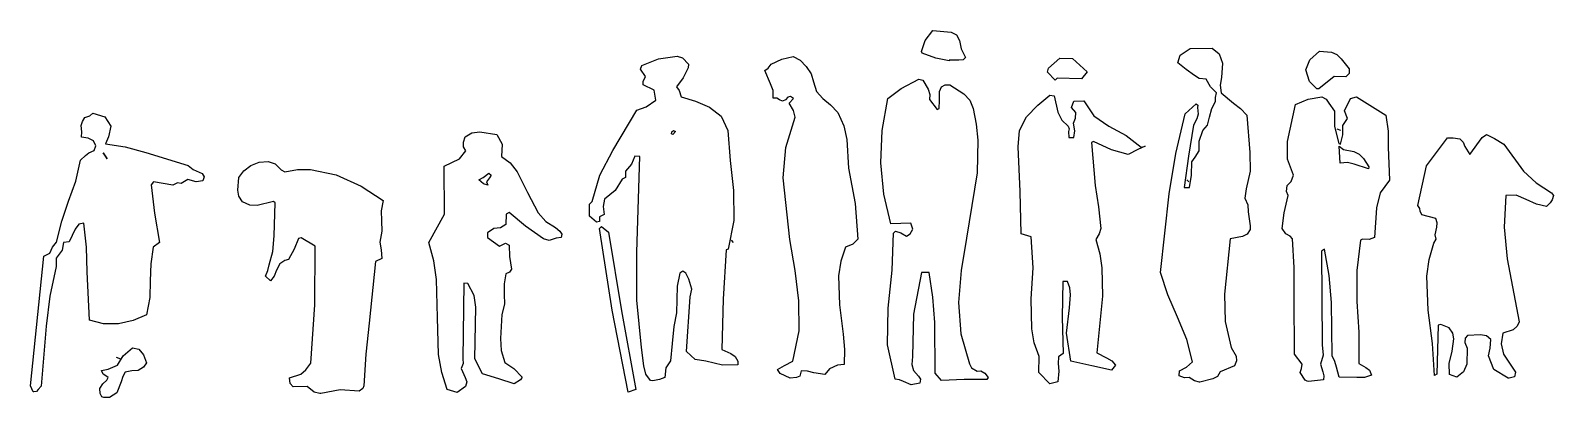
# Model space of a CAD drawing. Header units: metres. Extents: x 27.39 to 36.02, y 52.94 to 55.02.
import ezdxf

# ---------------------------------------------------------------- set-up
doc = ezdxf.new("R2010")
doc.units = ezdxf.units.M
doc.header["$MEASUREMENT"] = 0
doc.layers.add('PIBITOS', color=8, linetype='Continuous')

msp = doc.modelspace()

# ---------------------------------------------------------------- linework, layer by layer
at = {"layer": 'PIBITOS', "linetype": 'Continuous'}
for points in [[(32.5967, 54.8452), (32.5209, 54.8603), (32.4433, 54.8889), (32.439, 54.8979), (32.4605, 54.9601), (32.5043, 55.0173), (32.607, 55.0083), (32.638, 54.992), (32.6552, 54.9603), (32.6653, 54.9131), (32.6888, 54.8633), (32.6751, 54.8502), (32.6504, 54.8485), (32.5968, 54.8497), (32.5967, 54.8452)], [(30.9055, 53.0345), (30.8794, 53.0708), (30.867, 53.1181), (30.8537, 53.2213), (30.8283, 53.4904), (30.8275, 53.7611), (30.844, 54.3044), (30.8172, 54.305), (30.7983, 54.2607), (30.7639, 54.2212), (30.7631, 54.1854), (30.7449, 54.1746), (30.7055, 54.1106), (30.644, 54.0627), (30.6364, 54.0204), (30.6421, 53.9755), (30.6172, 53.9626), (30.6166, 53.9358), (30.5986, 53.9317), (30.5591, 53.9662), (30.5606, 54.0333), (30.5743, 54.0486), (30.6179, 54.1976), (30.6926, 54.3369), (30.8274, 54.5666), (30.8815, 54.5855), (30.9361, 54.6224), (30.9261, 54.6785), (30.8641, 54.709), (30.8646, 54.7291), (30.8764, 54.7557), (30.8482, 54.7988), (30.8554, 54.8188), (30.9502, 54.857), (31.0557, 54.8725), (31.0868, 54.8629), (31.1196, 54.8264), (31.1191, 54.8063), (31.091, 54.7487), (31.0518, 54.6981), (31.067, 54.6776), (31.0797, 54.6416), (31.1597, 54.6174), (31.2395, 54.5821), (31.3055, 54.5314), (31.3439, 54.45), (31.3559, 54.2819), (31.3745, 54.1115), (31.3775, 53.9414), (31.3448, 53.7788), (31.3335, 53.7745), (31.3161, 53.4952), (31.3099, 53.2112), (31.3608, 53.1877), (31.3851, 53.1715), (31.4001, 53.1444), (31.3997, 53.1242), (31.3124, 53.1217), (31.2189, 53.1439), (31.1587, 53.1542), (31.1083, 53.2), (31.1307, 53.5083), (31.1384, 53.5529), (31.1218, 53.6092), (31.1046, 53.6431), (31.0892, 53.6546), (31.0711, 53.6439), (31.056, 53.5703), (31.0543, 53.4943), (31.0527, 53.4183), (31.0375, 53.3403), (31.0287, 53.2443), (31.0176, 53.1461), (30.9921, 53.1064), (30.9864, 53.0528), (30.957, 53.04), (30.9189, 53.0342), (30.9055, 53.0345)], [(31.6956, 53.0483), (31.6402, 53.0742), (31.6251, 53.0969), (31.6636, 53.1206), (31.7111, 53.1442), (31.7462, 53.3157), (31.7455, 53.4858), (31.7247, 53.6585), (31.695, 53.8337), (31.6558, 54.1836), (31.6708, 54.3555), (31.7238, 54.5266), (31.7156, 54.5649), (31.6897, 54.6057), (31.7149, 54.632), (31.6972, 54.6436), (31.6837, 54.6394), (31.67, 54.624), (31.6519, 54.6177), (31.6364, 54.6248), (31.621, 54.6341), (31.6008, 54.6345), (31.5995, 54.6771), (31.5847, 54.7154), (31.5528, 54.79), (31.571, 54.803), (31.5894, 54.8272), (31.6482, 54.855), (31.7134, 54.8692), (31.7532, 54.8482), (31.786, 54.8139), (31.8142, 54.7708), (31.8288, 54.7257), (31.8455, 54.6716), (31.8805, 54.6328), (31.9244, 54.5961), (31.966, 54.5526), (32.0001, 54.478), (32.0163, 54.3994), (32.0261, 54.2381), (32.0642, 54.0381), (32.0799, 53.8364), (32.0502, 53.8079), (32.0096, 53.7909), (31.9832, 53.711), (31.9702, 53.6285), (31.9755, 53.4628), (31.9964, 53.2968), (32.0035, 53.2116), (32.0016, 53.1266), (31.9635, 53.123), (31.9183, 53.1016), (31.8929, 53.0686), (31.8305, 53.0789), (31.7949, 53.0886), (31.7591, 53.0894), (31.7518, 53.0605), (31.7315, 53.052), (31.6956, 53.0483)], [(33.1961, 54.7358), (33.1524, 54.7815), (33.1596, 54.8037), (33.2235, 54.8605), (33.2951, 54.8589), (33.3784, 54.7832), (33.3462, 54.7436), (33.2076, 54.7467), (33.1961, 54.7358)], [(34.0131, 53.0262), (33.9864, 53.0335), (33.9555, 53.0521), (33.9286, 53.0505), (33.8998, 53.0623), (33.9004, 53.0891), (33.9411, 53.1106), (33.9753, 53.1412), (33.9423, 53.2672), (33.8892, 53.3937), (33.8338, 53.5202), (33.7941, 53.6464), (33.842, 54.0928), (33.8806, 54.3202), (33.9325, 54.545), (33.9942, 54.6018), (34.0052, 54.5948), (34.0027, 54.5815), (34.0063, 54.5434), (33.999, 54.5167), (33.9803, 54.4813), (33.9518, 54.3052), (33.9278, 54.1289), (33.9569, 54.1283), (33.9696, 54.1974), (33.9713, 54.2734), (33.9897, 54.2998), (34.0129, 54.3351), (34.0119, 54.3911), (34.0333, 54.451), (34.0586, 54.4818), (34.0708, 54.5263), (34.0831, 54.5752), (34.1041, 54.615), (34.1046, 54.6374), (34.1097, 54.6641), (34.0768, 54.6984), (34.0509, 54.7415), (34.013, 54.7446), (33.9865, 54.7631), (33.938, 54.7955), (33.8919, 54.8345), (33.904, 54.8768), (33.9608, 54.9158), (34.0862, 54.9175), (34.1257, 54.8853), (34.1447, 54.8312), (34.1384, 54.7508), (34.1308, 54.7084), (34.1365, 54.6635), (34.2068, 54.6061), (34.2464, 54.5761), (34.2814, 54.5373), (34.2991, 54.3266), (34.3012, 54.2214), (34.2789, 54.1212), (34.271, 54.0677), (34.288, 54.0292), (34.2894, 53.9912), (34.3011, 53.9104), (34.3006, 53.8902), (34.2844, 53.8638), (34.2573, 53.8509), (34.1876, 53.8368), (34.1561, 53.5243), (34.1594, 53.3698), (34.1941, 53.2214), (34.2222, 53.1738), (34.2238, 53.1469), (34.212, 53.1181), (34.1307, 53.084), (34.1167, 53.0575), (34.0895, 53.0447), (34.0153, 53.0262), (34.0131, 53.0262)], [(34.6785, 54.6874), (34.6369, 54.7286), (34.6159, 54.7939), (34.6396, 54.8516), (34.6943, 54.8996), (34.7613, 54.8936), (34.7924, 54.8818), (34.8165, 54.8566), (34.8622, 54.7997), (34.8616, 54.7728), (34.8433, 54.7553), (34.7762, 54.7568), (34.6897, 54.6871), (34.6785, 54.6874)], [(32.3816, 53.0108), (32.3373, 53.0297), (32.3151, 53.0391), (32.2906, 53.0419), (32.2479, 53.2375), (32.2503, 53.4455), (32.2729, 53.6598), (32.282, 53.8699), (32.2935, 53.8809), (32.3223, 53.8713), (32.3555, 53.8527), (32.3759, 53.8656), (32.3899, 53.8922), (32.3795, 53.926), (32.3235, 53.925), (32.2653, 53.9218), (32.2265, 54.0904), (32.2103, 54.2675), (32.2166, 54.4509), (32.2496, 54.6314), (32.3247, 54.6879), (32.4243, 54.7416), (32.4466, 54.7367), (32.4768, 54.6845), (32.4873, 54.6552), (32.4844, 54.6262), (32.5279, 54.5693), (32.5393, 54.5758), (32.5425, 54.6204), (32.5414, 54.6719), (32.5532, 54.6985), (32.5735, 54.7092), (32.6004, 54.7087), (32.6798, 54.6577), (32.7126, 54.6234), (32.7317, 54.576), (32.7498, 54.4861), (32.759, 54.3964), (32.7549, 54.2108), (32.6953, 53.8407), (32.6644, 53.6579), (32.6492, 53.477), (32.6632, 53.2999), (32.7109, 53.1288), (32.7238, 53.1062), (32.7548, 53.0876), (32.7749, 53.0894), (32.7993, 53.0777), (32.8166, 53.0527), (32.8097, 53.0416), (32.6821, 53.04), (32.5522, 53.0361), (32.5174, 53.0772), (32.5147, 53.3636), (32.5045, 53.507), (32.4829, 53.6462), (32.4404, 53.6472), (32.395, 53.411), (32.3897, 53.1717), (32.3842, 53.1249), (32.3946, 53.0911), (32.423, 53.0591), (32.4338, 53.0432), (32.4311, 53.0209), (32.3816, 53.0108)], [(33.1671, 53.0158), (33.1036, 53.0799), (33.1056, 53.1716), (33.0783, 53.2482), (33.0643, 53.3269), (33.0614, 53.497), (33.072, 53.6735), (33.0602, 53.8483), (33.0046, 53.8652), (32.9987, 54.1047), (32.9864, 54.3578), (32.9952, 54.4516), (33.0349, 54.529), (33.099, 54.5947), (33.1674, 54.6514), (33.1919, 54.6464), (33.2123, 54.5542), (33.2336, 54.509), (33.2709, 54.4746), (33.2751, 54.4611), (33.2725, 54.4455), (33.274, 54.4119), (33.3031, 54.4112), (33.3084, 54.4491), (33.3004, 54.4918), (33.3122, 54.5207), (33.3129, 54.552), (33.2889, 54.5816), (33.3031, 54.6171), (33.3591, 54.6181), (33.4154, 54.534), (33.5014, 54.4762), (33.5987, 54.4226), (33.6844, 54.3558), (33.707, 54.362), (33.664, 54.3428), (33.6097, 54.315), (33.5163, 54.3416), (33.4144, 54.3886), (33.4031, 54.3822), (33.4224, 54.1401), (33.4421, 54.0188), (33.455, 53.8955), (33.4454, 53.8666), (33.4268, 53.8335), (33.4496, 53.7524), (33.4613, 53.6739), (33.4645, 53.5127), (33.4327, 53.1912), (33.4881, 53.1631), (33.5168, 53.1468), (33.5386, 53.1217), (33.5156, 53.0932), (33.4043, 53.118), (33.2863, 53.1452), (33.2607, 53.3024), (33.2773, 53.4475), (33.2834, 53.5212), (33.2798, 53.5593), (33.2671, 53.5954), (33.2403, 53.5959), (33.2359, 53.3947), (33.2425, 53.1887), (33.2152, 53.1692), (33.2144, 53.1311), (33.2179, 53.0885), (33.2121, 53.0283), (33.1671, 53.0158)], [(34.624, 53.0306), (34.613, 53.0376), (34.5848, 53.0807), (34.592, 53.1029), (34.5948, 53.1275), (34.5513, 53.1844), (34.5495, 53.5089), (34.5509, 53.6744), (34.5411, 53.8379), (34.528, 53.8517), (34.5037, 53.8656), (34.482, 53.8952), (34.4929, 53.9844), (34.5152, 54.0824), (34.5068, 54.105), (34.5097, 54.1385), (34.5326, 54.1626), (34.5468, 54.198), (34.513, 54.2883), (34.513, 54.389), (34.5579, 54.5983), (34.6302, 54.628), (34.7066, 54.642), (34.7309, 54.628), (34.746, 54.6053), (34.7786, 54.5599), (34.7789, 54.4726), (34.8036, 54.3781), (34.8125, 54.3734), (34.8249, 54.4268), (34.826, 54.4783), (34.8515, 54.518), (34.8346, 54.5631), (34.8697, 54.6317), (34.9035, 54.6421), (35.069, 54.5378), (35.0826, 54.448), (35.0828, 54.3563), (35.0899, 54.1704), (35.0369, 54.0977), (35.0171, 54.0131), (35.0044, 53.8456), (34.9751, 53.8328), (34.9371, 53.8359), (34.9258, 53.8295), (34.9041, 53.6577), (34.9047, 53.4831), (34.9165, 53.3083), (34.9171, 53.1316), (34.9568, 53.1083), (34.9767, 53.0945), (34.9872, 53.0651), (34.9489, 53.0526), (34.9041, 53.0513), (34.8057, 53.0535), (34.7891, 53.1098), (34.7809, 53.1435), (34.7659, 53.1752), (34.7614, 53.4773), (34.7491, 53.6297), (34.721, 53.778), (34.7051, 53.7672), (34.7091, 53.2368), (34.7145, 53.1786), (34.7, 53.1274), (34.7124, 53.0846), (34.7187, 53.0621), (34.7159, 53.0398), (34.6307, 53.0305), (34.624, 53.0306)], [(27.4092, 52.9707), (27.3943, 53.0046), (27.4709, 53.739), (27.5048, 53.7562), (27.519, 53.7894), (27.542, 53.818), (27.5715, 53.9382), (27.6098, 54.0514), (27.6504, 54.1646), (27.6776, 54.2826), (27.705, 54.3089), (27.7255, 54.3241), (27.7548, 54.3369), (27.7644, 54.3635), (27.7516, 54.3929), (27.7206, 54.407), (27.6827, 54.4123), (27.6856, 54.4435), (27.6819, 54.4794), (27.6891, 54.5016), (27.703, 54.5237), (27.7301, 54.5343), (27.7483, 54.5496), (27.815, 54.5279), (27.8496, 54.4757), (27.8371, 54.4156), (27.8183, 54.3757), (27.9298, 54.3576), (28.0477, 54.3259), (28.2877, 54.2535), (28.3163, 54.2305), (28.3673, 54.207), (28.3781, 54.1888), (28.3708, 54.1666), (28.3327, 54.1608), (28.286, 54.173), (28.2475, 54.1515), (28.2274, 54.1541), (28.2002, 54.1413), (28.091, 54.1594), (28.0772, 54.144), (28.0961, 53.9825), (28.1259, 53.8163), (28.0896, 53.7902), (28.0763, 53.6966), (28.072, 53.6005), (28.0698, 53.5043), (28.052, 53.4062), (27.9752, 53.3744), (27.892, 53.3561), (27.807, 53.3557), (27.7292, 53.3776), (27.7151, 53.6508), (27.7114, 53.7896), (27.6966, 53.9265), (27.6673, 53.9204), (27.6466, 53.8918), (27.6137, 53.8209), (27.5823, 53.8171), (27.5746, 53.7725), (27.54, 53.7285), (27.539, 53.6816), (27.5039, 53.5123), (27.4823, 53.3427), (27.4547, 53.0033), (27.4386, 52.9835), (27.4294, 52.9725), (27.4137, 52.9706), (27.4092, 52.9707)], [(29.8099, 52.9669), (29.7543, 52.9838), (29.7229, 53.0807), (29.705, 53.1818), (29.6984, 53.3922), (29.6942, 53.6071), (29.6787, 53.7126), (29.6496, 53.8162), (29.7382, 53.9776), (29.7375, 54.2483), (29.8235, 54.2912), (29.8602, 54.3351), (29.8473, 54.3578), (29.8457, 54.3847), (29.8553, 54.4158), (29.8938, 54.4373), (29.9387, 54.443), (30.0345, 54.4275), (30.0647, 54.3731), (30.0609, 54.3038), (30.1115, 54.2669), (30.1507, 54.2168), (30.2085, 54.0992), (30.2686, 53.9838), (30.3123, 53.9358), (30.3675, 53.901), (30.3916, 53.8804), (30.4025, 53.8645), (30.3998, 53.8444), (30.3706, 53.8406), (30.3323, 53.828), (30.299, 53.8377), (30.1976, 53.9093), (30.1054, 53.9874), (30.0872, 53.9766), (30.0859, 53.9184), (30.0564, 53.899), (30.0183, 53.8953), (29.982, 53.8715), (29.9814, 53.8447), (30.0497, 53.7962), (30.0836, 53.8133), (30.1057, 53.8017), (30.1065, 53.7368), (30.1184, 53.6649), (30.1069, 53.6495), (30.0865, 53.6387), (30.0763, 53.583), (30.0773, 53.5248), (30.0782, 53.4666), (30.0635, 53.4088), (30.056, 53.2725), (30.059, 53.2053), (30.0799, 53.1377), (30.1306, 53.103), (30.1788, 53.055), (30.1695, 53.0395), (30.1331, 53.0157), (30.0465, 53.0445), (29.9532, 53.0734), (29.9103, 53.1571), (29.9167, 53.4501), (29.907, 53.5174), (29.8705, 53.5853), (29.8481, 53.5858), (29.8432, 53.1586), (29.8448, 53.1317), (29.833, 53.1029), (29.8565, 53.0531), (29.8649, 53.0283), (29.8576, 53.0017), (29.8099, 52.9669)], [(31.0324, 54.4278), (31.0236, 54.4325), (31.0261, 54.4436), (31.0352, 54.4501), (31.0463, 54.4454), (31.0324, 54.4278)], [(34.8142, 54.4517), (34.7942, 54.4588)], [(35.761, 53.048), (35.6815, 53.0968), (35.6497, 53.1758), (35.6596, 53.2181), (35.6629, 53.2672), (35.6387, 53.2879), (35.6053, 53.2931), (35.5314, 53.2903), (35.5176, 53.2749), (35.5171, 53.2503), (35.5298, 53.2187), (35.5278, 53.127), (35.509, 53.0849), (35.4703, 53.0545), (35.4303, 53.0688), (35.4272, 53.1315), (35.4444, 53.2005), (35.4549, 53.2718), (35.4489, 53.3033), (35.4272, 53.3329), (35.3806, 53.3518), (35.3649, 53.3477), (35.3587, 53.0704), (35.3452, 53.0639), (35.3335, 53.2454), (35.3086, 53.4339), (35.3017, 53.6265), (35.3149, 53.7202), (35.3416, 53.8136), (35.3533, 53.8357), (35.3493, 53.8604), (35.357, 53.9027), (35.3598, 53.9273), (35.3514, 53.9521), (35.2735, 53.9739), (35.2628, 53.9943), (35.2609, 54.01), (35.2501, 54.0259), (35.2998, 54.2508), (35.4174, 54.4093), (35.4509, 54.4085), (35.4889, 54.4032), (35.5064, 54.3849), (35.517, 54.3601), (35.5451, 54.3147), (35.6143, 54.4116), (35.6393, 54.429), (35.6836, 54.4056), (35.7365, 54.3731), (35.8495, 54.2207), (35.9197, 54.1543), (36.0079, 54.0987), (36.0188, 54.0828), (36.0115, 54.0583), (35.9999, 54.0407), (35.9794, 54.021), (35.9215, 54.0334), (35.8639, 54.0593), (35.8063, 54.0852), (35.748, 54.082), (35.7396, 53.9032), (35.7558, 53.7239), (35.824, 53.3666), (35.8122, 53.3423), (35.7894, 53.3226), (35.7308, 53.3038), (35.7228, 53.2435), (35.7349, 53.1851), (35.8043, 53.0829), (35.797, 53.0562), (35.7677, 53.0479), (35.761, 53.048)], [(34.9705, 54.2334), (34.8905, 54.2598), (34.8527, 54.2696), (34.8101, 54.2661), (34.8055, 54.3624), (34.8297, 54.3439), (34.8876, 54.3315), (34.9187, 54.3174), (34.9427, 54.2922), (34.973, 54.2446), (34.9705, 54.2334)], [(27.8277, 54.2905), (27.8191, 54.3064), (27.806, 54.3245), (27.8277, 54.2905)], [(29.0334, 52.9617), (29, 52.9691), (28.9604, 53.0013), (28.882, 52.9986), (28.8646, 53.0191), (28.8608, 53.0505), (28.9262, 53.0715), (28.9535, 53.0955), (28.9812, 53.1329), (29.0042, 53.4635), (29.0071, 53.7968), (28.9275, 53.8433), (28.9118, 53.8392), (28.8881, 53.7793), (28.8554, 53.7196), (28.8352, 53.7156), (28.8057, 53.6961), (28.787, 53.6607), (28.7751, 53.6252), (28.7543, 53.5988), (28.7259, 53.6263), (28.7377, 53.6573), (28.7452, 53.6907), (28.767, 53.7663), (28.7734, 53.8535), (28.7798, 54.0413), (28.771, 54.0482), (28.6787, 54.0256), (28.6363, 54.0288), (28.5942, 54.0476), (28.5748, 54.0793), (28.5688, 54.113), (28.5748, 54.1845), (28.6025, 54.2219), (28.6412, 54.2524), (28.6886, 54.2715), (28.7402, 54.2748), (28.7802, 54.2628), (28.813, 54.2285), (28.8351, 54.2168), (28.907, 54.2309), (28.9808, 54.2292), (29.1256, 54.1992), (29.2674, 54.1356), (29.3909, 54.0546), (29.3806, 53.9967), (29.3816, 53.9385), (29.3848, 53.8802), (29.3722, 53.8179), (29.3802, 53.7752), (29.3836, 53.7259), (29.3474, 53.7088), (29.3129, 53.3605), (29.2933, 53.1842), (29.2827, 53.0054), (29.2756, 52.9899), (29.2552, 52.9747), (29.1479, 52.9815), (29.0378, 52.9616), (29.0334, 52.9617)], [(29.9835, 54.1422), (29.959, 54.1495), (29.9327, 54.1724), (29.9576, 54.1853), (29.9894, 54.2092), (30.0026, 54.1977), (29.9933, 54.1823), (29.9772, 54.1602), (29.9835, 54.1422)], [(33.9531, 54.1597), (33.9421, 54.1711)], [(30.7787, 52.9701), (30.6883, 53.433), (30.6157, 53.8956), (30.6271, 53.9065), (30.6667, 53.8743), (30.7419, 53.4296), (30.8216, 52.9848), (30.7787, 52.9701)], [(31.3747, 53.8161), (31.3638, 53.8298)], [(27.809, 52.9395), (27.7979, 52.942), (27.7894, 52.9623), (27.7877, 52.9892), (27.804, 53.0157), (27.8268, 53.0376), (27.8339, 53.0531), (27.8207, 53.0623), (27.8052, 53.0716), (27.7967, 53.0919), (27.8349, 53.1), (27.8869, 53.1213), (27.9193, 53.1742), (27.9718, 53.2201), (28.0075, 53.2126), (28.0336, 53.1807), (28.0505, 53.1355), (28.0343, 53.1113), (28.0048, 53.0918), (27.969, 53.0904), (27.9307, 53.0822), (27.9168, 53.0579), (27.9071, 53.0268), (27.8834, 52.9647), (27.8425, 52.9388), (27.809, 52.9395)], [(27.9055, 53.1566), (27.8811, 53.1661)]]:
    msp.add_lwpolyline(points, dxfattribs=at)

doc.saveas('drawing.dxf')
